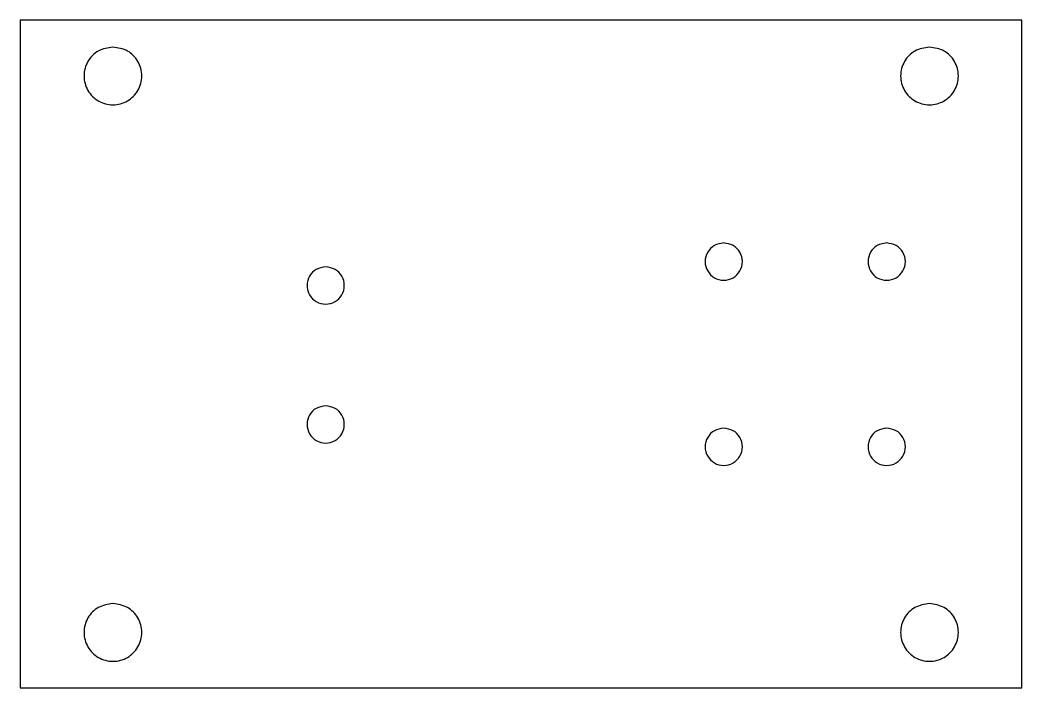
# Model space of a CAD drawing. Extents: x 5 to 194, y 2 to 286.
# Drawn here: x 139.9 to 193.9, y 2 to 38.1 of the extents above; entities that cross this region are included whole.
import ezdxf

# ---------------------------------------------------------------- set-up
doc = ezdxf.new("R2010")
doc.units = 0
doc.layers.add('Layer_1', color=7, linetype='CONTINUOUS')

msp = doc.modelspace()

# ---------------------------------------------------------------- linework, layer by layer
at = {"layer": 'Layer_1', "color": 7}
for p, q in [((193.915992, 38.064856), (139.898656, 38.064856)), ((139.898656, 38.064856), (139.898656, 2.03919)), ((193.915992, 2.03919), (193.915992, 38.064856)), ((139.898656, 2.03919), (140.89349, 2.03919)), ((140.89349, 2.03919), (193.915992, 2.03919))]:
    msp.add_line(p, q, dxfattribs=at)
for points in [[(144.119374, 36.39195), (143.889674, 36.268825), (143.695335, 36.066491), (143.561252, 35.833819)], [(144.904573, 36.604356), (144.630338, 36.561597), (144.356074, 36.518834), (144.119374, 36.39195)], [(145.6898, 36.39195), (145.4531, 36.518834), (145.178836, 36.561597), (144.904573, 36.604356)], [(146.247922, 35.833819), (146.113839, 36.066491), (145.9195, 36.268825), (145.6898, 36.39195)], [(188.146027, 36.39195), (187.916335, 36.268825), (187.721994, 36.066491), (187.587898, 35.833819)], [(188.931242, 36.604356), (188.65699, 36.561597), (188.382738, 36.518834), (188.146027, 36.39195)], [(189.716458, 36.39195), (189.479747, 36.518834), (189.205495, 36.561597), (188.931242, 36.604356)], [(190.274586, 35.833819), (190.140488, 36.066491), (189.946147, 36.268825), (189.716458, 36.39195)], [(143.561252, 35.833819), (143.423047, 35.594037), (143.348823, 35.322034), (143.348823, 35.048603)], [(146.460323, 35.048603), (146.460323, 35.322034), (146.386127, 35.594037), (146.247922, 35.833819)], [(187.587898, 35.833819), (187.449703, 35.594037), (187.375492, 35.322034), (187.375492, 35.048603)], [(190.486992, 35.048603), (190.486992, 35.322034), (190.412779, 35.594037), (190.274586, 35.833819)], [(143.348823, 35.048603), (143.348823, 34.775175), (143.423047, 34.500316), (143.561252, 34.263391)], [(146.247922, 34.263391), (146.386127, 34.500316), (146.460323, 34.775175), (146.460323, 35.048603)], [(187.375492, 35.048603), (187.375492, 34.775175), (187.449703, 34.500316), (187.587898, 34.263391)], [(190.274586, 34.263391), (190.412779, 34.500316), (190.486992, 34.775175), (190.486992, 35.048603)], [(143.561252, 34.263391), (143.695335, 34.03349), (143.889674, 33.839304), (144.119374, 33.705262)], [(145.6898, 33.705262), (145.9195, 33.839304), (146.113839, 34.03349), (146.247922, 34.263391)], [(187.587898, 34.263391), (187.721994, 34.03349), (187.916335, 33.839304), (188.146027, 33.705262)], [(189.716458, 33.705262), (189.946147, 33.839304), (190.140488, 34.03349), (190.274586, 34.263391)], [(144.119374, 33.705262), (144.356074, 33.56712), (144.630338, 33.492856), (144.904573, 33.492856)], [(144.904573, 33.492856), (145.178836, 33.492856), (145.4531, 33.56712), (145.6898, 33.705262)], [(188.146027, 33.705262), (188.382735, 33.56712), (188.65699, 33.492856), (188.931242, 33.492856)], [(188.931242, 33.492856), (189.205495, 33.492856), (189.479747, 33.56712), (189.716458, 33.705262)], [(177.839909, 26.04219), (177.662671, 26.01456), (177.485432, 25.986919), (177.332457, 25.904919)], [(178.347359, 25.904919), (178.194383, 25.986919), (178.017147, 26.014554), (177.839909, 26.04219)], [(186.624076, 26.04219), (186.446837, 26.01456), (186.269599, 25.986919), (186.116623, 25.904919)], [(187.131525, 25.904919), (186.97855, 25.986919), (186.801311, 26.014554), (186.624076, 26.04219)], [(176.97176, 25.544223), (176.88245, 25.389263), (176.834492, 25.213478), (176.834492, 25.036773)], [(177.332457, 25.904919), (177.184016, 25.82535), (177.058422, 25.694591), (176.97176, 25.544223)], [(178.708056, 25.544225), (178.621394, 25.694591), (178.495799, 25.82535), (178.347359, 25.904919)], [(178.845326, 25.036773), (178.845326, 25.213478), (178.797365, 25.389263), (178.708056, 25.544225)], [(185.755926, 25.544223), (185.666617, 25.389263), (185.618659, 25.213478), (185.618659, 25.036773)], [(186.116623, 25.904919), (185.968183, 25.82535), (185.842588, 25.694591), (185.755926, 25.544223)], [(187.492222, 25.544225), (187.40556, 25.694591), (187.279966, 25.82535), (187.131525, 25.904919)], [(187.629492, 25.036773), (187.629492, 25.213478), (187.581532, 25.389263), (187.492222, 25.544225)], [(176.834492, 25.036773), (176.834492, 24.860065), (176.88245, 24.682437), (176.97176, 24.52932)], [(178.708056, 24.52932), (178.797365, 24.682437), (178.845326, 24.860065), (178.845326, 25.036773)], [(185.618659, 25.036773), (185.618659, 24.860065), (185.666617, 24.682437), (185.755926, 24.52932)], [(187.492222, 24.52932), (187.581532, 24.682437), (187.629492, 24.860065), (187.629492, 25.036773)], [(155.869457, 24.613753), (155.721016, 24.534183), (155.595422, 24.403424), (155.50876, 24.253056)], [(156.376909, 24.751023), (156.199671, 24.723393), (156.022432, 24.695755), (155.869457, 24.613753)], [(156.884359, 24.613753), (156.731383, 24.695752), (156.554147, 24.723388), (156.376909, 24.751023)], [(157.245056, 24.253056), (157.158394, 24.403424), (157.032799, 24.534183), (156.884359, 24.613753)], [(176.97176, 24.52932), (177.058422, 24.380744), (177.184016, 24.255252), (177.332457, 24.168626)], [(178.347359, 24.168626), (178.495799, 24.255252), (178.621394, 24.380744), (178.708056, 24.52932)], [(185.755926, 24.52932), (185.842588, 24.380744), (185.968183, 24.255252), (186.116623, 24.168626)], [(187.131525, 24.168626), (187.279966, 24.255252), (187.40556, 24.380744), (187.492222, 24.52932)], [(155.50876, 24.253056), (155.41945, 24.098096), (155.371492, 23.922311), (155.371492, 23.745606)], [(157.382326, 23.745606), (157.382326, 23.922311), (157.334365, 24.098096), (157.245056, 24.253056)], [(177.332457, 24.168626), (177.485432, 24.079351), (177.662671, 24.031356), (177.839909, 24.031356)], [(177.839909, 24.031356), (178.017147, 24.031356), (178.194383, 24.079351), (178.347359, 24.168626)], [(186.116623, 24.168626), (186.269599, 24.079351), (186.446837, 24.031356), (186.624076, 24.031356)], [(186.624076, 24.031356), (186.801314, 24.031356), (186.97855, 24.079351), (187.131525, 24.168626)], [(155.371492, 23.745606), (155.371492, 23.568898), (155.41945, 23.391268), (155.50876, 23.238154)], [(155.50876, 23.238154), (155.595422, 23.089578), (155.721016, 22.964085), (155.869457, 22.87746)], [(156.884359, 22.877457), (157.032799, 22.964085), (157.158394, 23.089578), (157.245056, 23.238154)], [(157.245056, 23.238154), (157.334365, 23.391268), (157.382326, 23.568898), (157.382326, 23.745606)], [(155.869457, 22.87746), (156.022432, 22.788184), (156.199671, 22.74019), (156.376909, 22.74019)], [(156.376909, 22.74019), (156.554147, 22.74019), (156.731383, 22.788184), (156.884359, 22.877457)], [(155.50876, 16.760056), (155.41945, 16.605096), (155.371492, 16.429311), (155.371492, 16.252606)], [(155.869457, 17.120753), (155.721016, 17.041183), (155.595422, 16.910424), (155.50876, 16.760056)], [(156.376909, 17.258023), (156.199671, 17.230393), (156.022432, 17.202755), (155.869457, 17.120753)], [(156.884359, 17.120753), (156.731383, 17.202752), (156.554147, 17.230388), (156.376909, 17.258023)], [(157.245056, 16.760056), (157.158394, 16.910424), (157.032799, 17.041183), (156.884359, 17.120753)], [(157.382326, 16.252606), (157.382326, 16.429311), (157.334365, 16.605096), (157.245056, 16.760056)], [(155.371492, 16.252606), (155.371492, 16.075898), (155.41945, 15.898268), (155.50876, 15.745154)], [(157.245056, 15.745154), (157.334365, 15.898268), (157.382326, 16.075898), (157.382326, 16.252606)], [(155.50876, 15.745154), (155.595422, 15.596578), (155.721016, 15.471085), (155.869457, 15.38446)], [(156.884359, 15.384457), (157.032799, 15.471085), (157.158394, 15.596578), (157.245056, 15.745154)], [(177.332457, 15.914253), (177.184016, 15.834683), (177.058422, 15.703924), (176.97176, 15.553556)], [(177.839909, 16.051523), (177.662671, 16.023893), (177.485432, 15.996255), (177.332457, 15.914253)], [(178.347359, 15.914253), (178.194383, 15.996252), (178.017147, 16.023888), (177.839909, 16.051523)], [(178.708056, 15.553556), (178.621394, 15.703924), (178.495799, 15.834683), (178.347359, 15.914253)], [(186.116623, 15.914253), (185.968183, 15.834683), (185.842588, 15.703924), (185.755926, 15.553556)], [(186.624076, 16.051523), (186.446837, 16.023893), (186.269599, 15.996255), (186.116623, 15.914253)], [(187.131525, 15.914253), (186.97855, 15.996252), (186.801311, 16.023888), (186.624076, 16.051523)], [(187.492222, 15.553556), (187.40556, 15.703924), (187.279966, 15.834683), (187.131525, 15.914253)], [(155.869457, 15.38446), (156.022432, 15.295184), (156.199671, 15.24719), (156.376909, 15.24719)], [(156.376909, 15.24719), (156.554147, 15.24719), (156.731383, 15.295184), (156.884359, 15.384457)], [(176.97176, 15.553556), (176.88245, 15.398596), (176.834492, 15.222811), (176.834492, 15.046106)], [(178.845326, 15.046106), (178.845326, 15.222811), (178.797365, 15.398596), (178.708056, 15.553556)], [(185.755926, 15.553556), (185.666617, 15.398596), (185.618659, 15.222811), (185.618659, 15.046106)], [(187.629492, 15.046106), (187.629492, 15.222811), (187.581532, 15.398596), (187.492222, 15.553556)], [(176.834492, 15.046106), (176.834492, 14.869398), (176.88245, 14.691768), (176.97176, 14.538654)], [(178.708056, 14.538654), (178.797365, 14.691768), (178.845326, 14.869398), (178.845326, 15.046106)], [(185.618659, 15.046106), (185.618659, 14.869398), (185.666617, 14.691768), (185.755926, 14.538654)], [(187.492222, 14.538654), (187.581532, 14.691768), (187.629492, 14.869398), (187.629492, 15.046106)], [(176.97176, 14.538654), (177.058422, 14.390078), (177.184016, 14.264585), (177.332457, 14.17796)], [(177.332457, 14.17796), (177.485432, 14.088684), (177.662671, 14.04069), (177.839909, 14.04069)], [(177.839909, 14.04069), (178.017147, 14.04069), (178.194383, 14.088684), (178.347359, 14.177957)], [(178.347359, 14.177957), (178.495799, 14.264585), (178.621394, 14.390078), (178.708056, 14.538654)], [(185.755926, 14.538654), (185.842588, 14.390078), (185.968183, 14.264585), (186.116623, 14.17796)], [(186.116623, 14.17796), (186.269599, 14.088684), (186.446837, 14.04069), (186.624076, 14.04069)], [(186.624076, 14.04069), (186.801314, 14.04069), (186.97855, 14.088684), (187.131525, 14.177957)], [(187.131525, 14.177957), (187.279966, 14.264585), (187.40556, 14.390078), (187.492222, 14.538654)], [(144.904573, 6.590023), (144.630338, 6.547261), (144.356074, 6.504501), (144.119374, 6.377617)], [(145.6898, 6.377617), (145.4531, 6.504501), (145.178836, 6.547261), (144.904573, 6.590023)], [(188.931242, 6.590023), (188.65699, 6.547261), (188.382738, 6.504501), (188.146027, 6.377617)], [(189.716458, 6.377617), (189.479747, 6.504501), (189.205495, 6.547261), (188.931242, 6.590023)], [(144.119374, 6.377617), (143.889674, 6.254492), (143.695335, 6.052158), (143.561252, 5.819488)], [(146.247922, 5.819488), (146.113839, 6.052158), (145.9195, 6.254492), (145.6898, 6.377617)], [(188.146027, 6.377617), (187.916335, 6.254492), (187.721994, 6.052158), (187.587898, 5.819488)], [(190.274586, 5.819488), (190.140488, 6.052158), (189.946147, 6.254492), (189.716458, 6.377617)], [(143.561252, 5.819488), (143.423047, 5.579704), (143.348823, 5.307701), (143.348823, 5.034273)], [(146.460323, 5.034273), (146.460323, 5.307701), (146.386127, 5.579704), (146.247922, 5.819488)], [(187.587898, 5.819488), (187.449703, 5.579704), (187.375492, 5.307701), (187.375492, 5.034273)], [(190.486992, 5.034273), (190.486992, 5.307701), (190.412779, 5.579704), (190.274586, 5.819488)], [(143.348823, 5.034273), (143.348823, 4.760842), (143.423047, 4.485983), (143.561252, 4.249057)], [(146.247922, 4.249057), (146.386127, 4.485983), (146.460323, 4.760842), (146.460323, 5.034273)], [(187.375492, 5.034273), (187.375492, 4.760842), (187.449703, 4.485983), (187.587898, 4.249057)], [(190.274586, 4.249057), (190.412779, 4.485983), (190.486992, 4.760842), (190.486992, 5.034273)], [(143.561252, 4.249057), (143.695335, 4.019156), (143.889674, 3.824973), (144.119374, 3.690929)], [(145.6898, 3.690929), (145.9195, 3.82497), (146.113839, 4.019156), (146.247922, 4.249057)], [(187.587898, 4.249057), (187.721994, 4.019156), (187.916335, 3.824973), (188.146027, 3.690929)], [(189.716458, 3.690929), (189.946147, 3.82497), (190.140488, 4.019156), (190.274586, 4.249057)], [(144.119374, 3.690929), (144.356074, 3.552787), (144.630338, 3.478523), (144.904573, 3.478523)], [(144.904573, 3.478523), (145.178836, 3.478523), (145.4531, 3.552787), (145.6898, 3.690929)], [(188.146027, 3.690929), (188.382735, 3.552787), (188.65699, 3.478523), (188.931242, 3.478523)], [(188.931242, 3.478523), (189.205495, 3.478523), (189.479747, 3.552787), (189.716458, 3.690929)]]:
    msp.add_open_spline(points, degree=3, dxfattribs=at)

doc.saveas('drawing.dxf')
